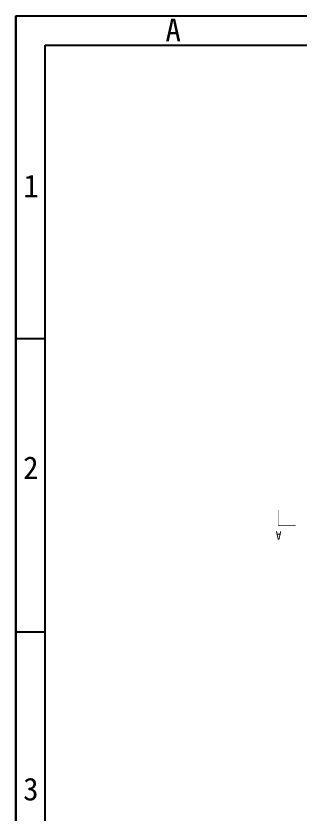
# Model space of a CAD drawing. Header units: millimetres. Extents: x 1791 to 2848, y -3889 to -2778.
# Drawn here: x 1794.7 to 1910.7, y -3104.3 to -2778.3 of the extents above; entities that cross this region are included whole.
import ezdxf

# ---------------------------------------------------------------- set-up
doc = ezdxf.new("R2010")
doc.units = ezdxf.units.MM
doc.styles.get("Standard").update_dxf_attribs({"font": 'txt.shx'})
doc.styles.add('宋体', font='')
doc.styles.get('宋体').set_extended_font_data('SimSun')

# ---------------------------------------------------------------- blocks, each defined once
blk = doc.blocks.new('A$C61A56A23')
for p, q in [((-297, 210), (-297, 4.23)), ((-292, 155), (-297, 155)), ((-292, 105), (-297, 105))]:
    blk.add_line(p, q)
for points in [[(-297, 210), (0, 210), (0, 0), (-297, 0)], [(-292, 205), (-5, 205), (-5, 5), (-292, 5)]]:
    blk.add_lwpolyline(points, close=True)
at = {"color": 7, "linetype": 'Continuous', "char_height": 3.86, "width": 2.6745, "attachment_point": 2, "style": '宋体'}
for s, insert in [('A', (-270.16, 209.56)), ('1', (-294.41, 182.97)), ('2', (-294.45, 134.94)), ('3', (-294.45, 80.17))]:
    blk.add_mtext(s, dxfattribs=dict(at, insert=insert))

msp = doc.modelspace()

# ---------------------------------------------------------------- linework, layer by layer
at = {"color": 0, "const_width": 0.2}
msp.add_lwpolyline([(1909.36, -2986.62), (1902.15, -2986.62), (1902.15, -2980.35)], dxfattribs=at)

# ---------------------------------------------------------------- block references
at = {"xscale": 2.4, "yscale": 2.4, "zscale": 2.4}
msp.add_blockref('A$C61A56A23', (2507.5, -3282.25), dxfattribs=at)

# ---------------------------------------------------------------- texts
at = {"color": 2, "linetype": 'Continuous', "insert": (1901.11, -2992.5), "char_height": 3.5, "width": 93.7125, "attachment_point": 3, "rotation": 180, "line_spacing_factor": 0.9}
msp.add_mtext('{\\fSimSun|b0|i0|c134|p2;A}', dxfattribs=at)

doc.saveas('drawing.dxf')
